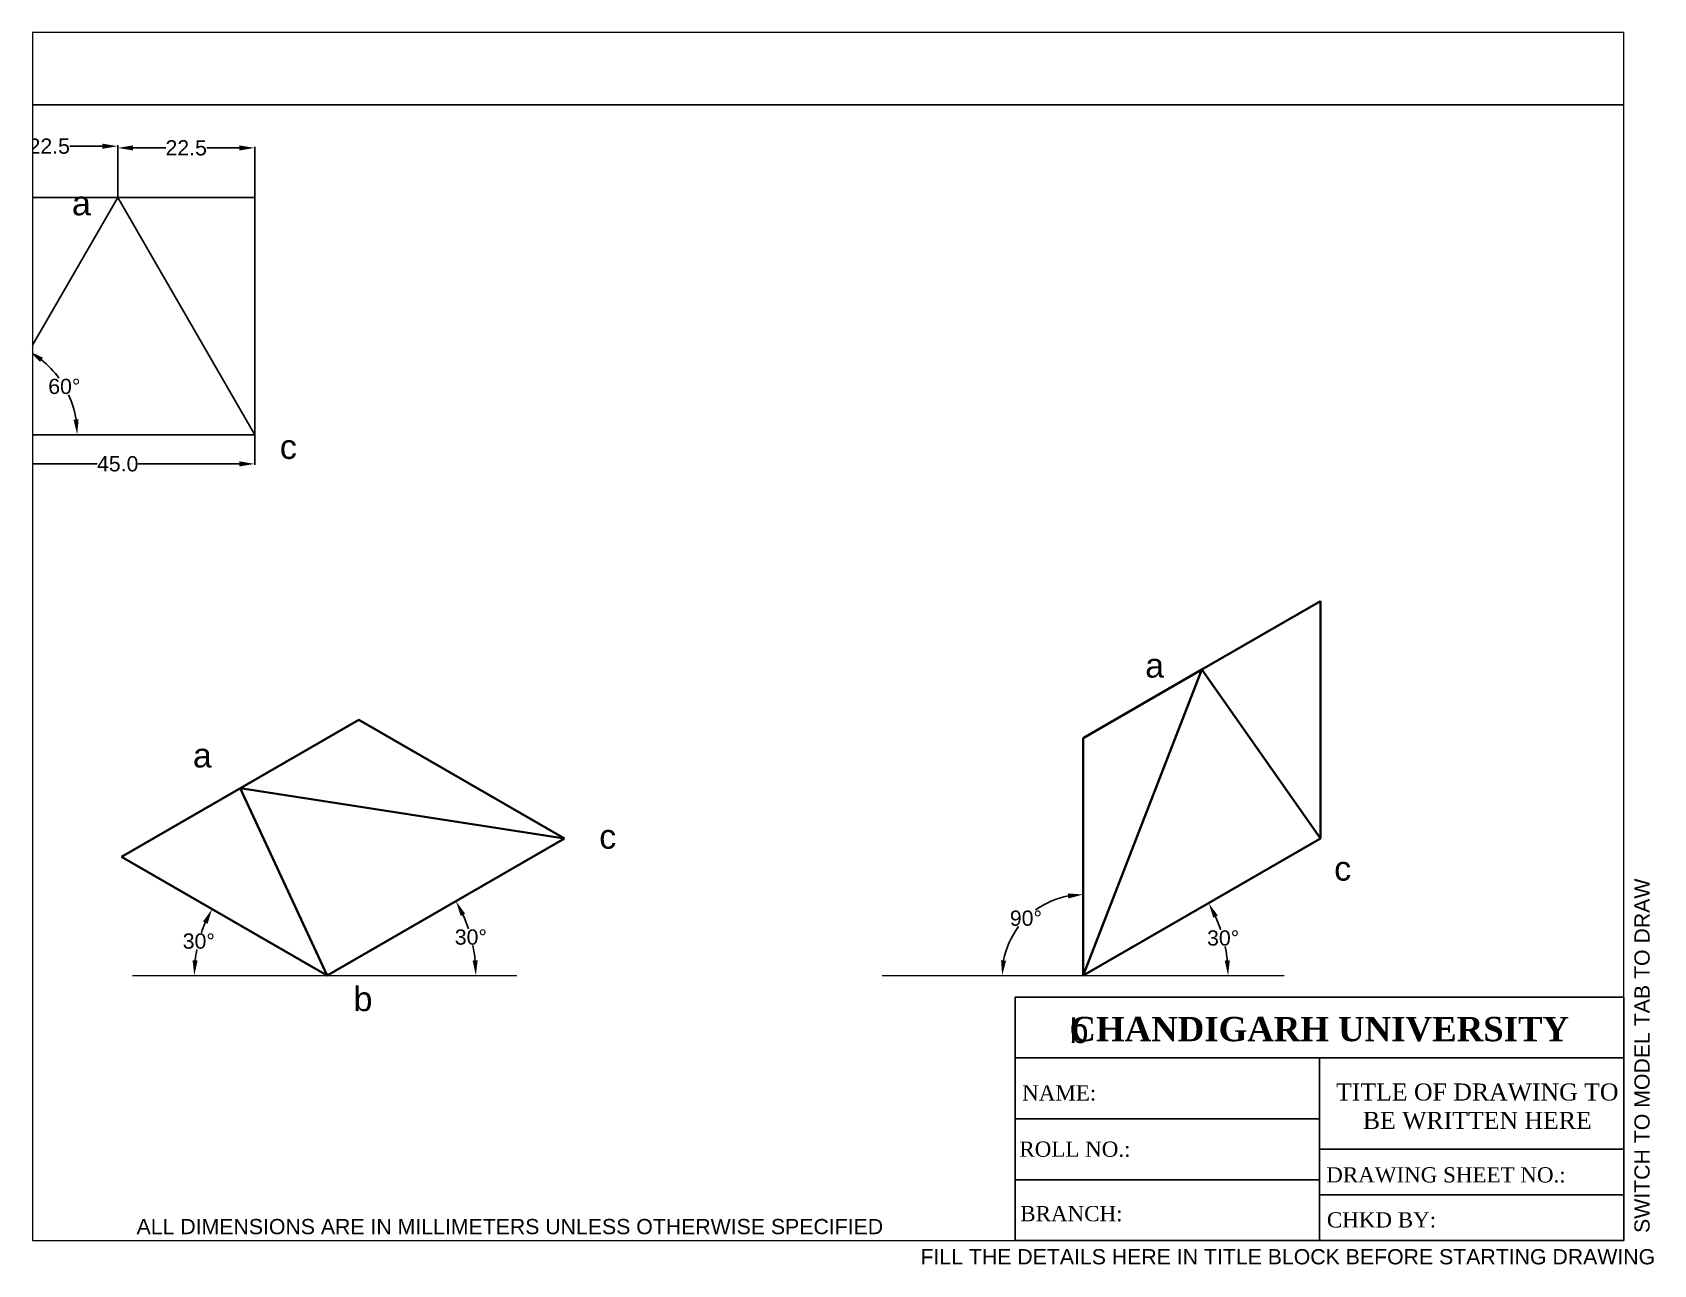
# Paper-space layout 'Layout1' of a CAD drawing. Header units: millimetres. Extents: x 0 to 266, y -4 to 198.
# The model-space entities are those that its viewports show. They can reach past a viewport. Long polylines and large blocks are cut down to what shows.
import ezdxf

# ---------------------------------------------------------------- set-up
doc = ezdxf.new("R2010")
doc.units = ezdxf.units.MM
doc.linetypes.add('ACAD_ISO08W100', pattern=[36, 24, -3, 6, -3])
doc.layers.add('Comments', color=10, linetype='Continuous', lineweight=13, plot=False)
doc.layers.add('thick continuous', color=7, linetype='Continuous', lineweight=30)
doc.styles.get("Standard").update_dxf_attribs({"font": 'arial.ttf'})
doc.dimstyles.get("Standard").update_dxf_attribs({"dimtxt": 2.5, "dimasz": 2.5, "dimexe": 0.18, "dimexo": 0.0625, "dimgap": 0.09, "dimtad": 0, "dimtih": 1, "dimtoh": 1, "dimdec": 1, "dimzin": 0, "dimdsep": 46, "dimtxsty": 'Standard', "dimcen": 0.09, "dimadec": 0, "dimazin": 0, "dimtfac": 1, "dimtdec": 1, "dimtofl": 0, "dimtmove": 0, "dimatfit": 3, "dimfxl": 1, "dimtolj": 1, "dimtzin": 0, "dimarcsym": 0})

# ---------------------------------------------------------------- blocks, each defined once
blk = doc.blocks.new('*D1')
at = {"layer": 'Defpoints', "color": 0, "lineweight": 0, "transparency": 16777216}
for p in [(35.01, 194.78), (27.4, 161.23), (12.51, 155.81), (12.51, 155.81), (57.51, 155.81)]:
    blk.add_point(p, dxfattribs=at)
at = {"layer": 'thick continuous', "color": 0, "lineweight": -2, "transparency": 16777216}
for start, end in [(35.8879, 50.9544), (9.0456, 24.4437)]:
    blk.add_arc((12.51, 155.81), 15.85, start, end, dxfattribs=at)
at = {"layer": 'thick continuous', "color": 0, "lineweight": 0, "transparency": 16777216}
for points in [[(22.26, 167.78), (22.73, 168.46), (20.43, 169.54)], [(28.58, 158.33), (27.75, 158.27), (28.36, 155.81)]]:
    blk.add_solid(points, dxfattribs=at)
at = {"layer": 'thick continuous', "color": 0, "lineweight": 0, "transparency": 16777216, "insert": (26.24, 163.73), "char_height": 2.5, "attachment_point": 5}
blk.add_mtext('\\A1;60°', dxfattribs=at)
blk = doc.blocks.new('*D4')
at = {"layer": 'Defpoints', "color": 0, "lineweight": 0, "transparency": 16777216}
for p in [(12.51, 155.81), (57.51, 155.81), (57.51, 151.02)]:
    blk.add_point(p, dxfattribs=at)
at = {"layer": 'thick continuous', "color": 0, "lineweight": -2, "transparency": 16777216}
for p, q in [((12.51, 155.75), (12.51, 150.84)), ((57.51, 155.75), (57.51, 150.84)), ((15.01, 151.02), (31.63, 151.02)), ((55.01, 151.02), (38.39, 151.02))]:
    blk.add_line(p, q, dxfattribs=at)
at = {"layer": 'thick continuous', "color": 0, "lineweight": 0, "transparency": 16777216}
for points in [[(15.01, 151.44), (15.01, 150.6), (12.51, 151.02)], [(55.01, 151.44), (55.01, 150.6), (57.51, 151.02)]]:
    blk.add_solid(points, dxfattribs=at)
at = {"layer": 'thick continuous', "color": 0, "lineweight": 0, "transparency": 16777216, "insert": (35.01, 151.02), "char_height": 2.5, "attachment_point": 5}
blk.add_mtext('\\A1;45.0', dxfattribs=at)
blk = doc.blocks.new('*D5')
at = {"layer": 'Defpoints', "color": 0, "lineweight": 0, "transparency": 16777216}
for p in [(12.51, 203.19), (12.51, 194.78), (35.01, 194.78)]:
    blk.add_point(p, dxfattribs=at)
at = {"layer": 'thick continuous', "color": 0, "lineweight": -2, "transparency": 16777216}
for p, q in [((12.51, 194.84), (12.51, 203.37)), ((15.01, 203.19), (20.39, 203.19)), ((32.51, 203.19), (27.13, 203.19)), ((35.01, 194.84), (35.01, 203.37))]:
    blk.add_line(p, q, dxfattribs=at)
at = {"layer": 'thick continuous', "color": 0, "lineweight": 0, "transparency": 16777216}
for points in [[(15.01, 203.6), (15.01, 202.77), (12.51, 203.19)], [(32.51, 203.6), (32.51, 202.77), (35.01, 203.19)]]:
    blk.add_solid(points, dxfattribs=at)
at = {"layer": 'thick continuous', "color": 0, "lineweight": 0, "transparency": 16777216, "insert": (23.76, 203.19), "char_height": 2.5, "attachment_point": 5}
blk.add_mtext('\\A1;22.5', dxfattribs=at)
blk = doc.blocks.new('*D6')
at = {"layer": 'Defpoints', "color": 0, "lineweight": 0, "transparency": 16777216}
for p in [(57.51, 202.91), (35.01, 194.78), (57.51, 194.78)]:
    blk.add_point(p, dxfattribs=at)
at = {"layer": 'thick continuous', "color": 0, "lineweight": -2, "transparency": 16777216}
for p, q in [((35.01, 194.84), (35.01, 203.09)), ((37.51, 202.91), (42.89, 202.91)), ((55.01, 202.91), (49.63, 202.91)), ((57.51, 194.84), (57.51, 203.09))]:
    blk.add_line(p, q, dxfattribs=at)
at = {"layer": 'thick continuous', "color": 0, "lineweight": 0, "transparency": 16777216}
for points in [[(37.51, 203.32), (37.51, 202.49), (35.01, 202.91)], [(55.01, 203.32), (55.01, 202.49), (57.51, 202.91)]]:
    blk.add_solid(points, dxfattribs=at)
at = {"layer": 'thick continuous', "color": 0, "lineweight": 0, "transparency": 16777216, "insert": (46.26, 202.91), "char_height": 2.5, "attachment_point": 5}
blk.add_mtext('\\A1;22.5', dxfattribs=at)
blk = doc.blocks.new('*D7')
at = {"layer": 'Defpoints', "color": 0, "lineweight": 0, "transparency": 16777216}
for p in [(108.41, 89.49), (93.48, 71.22), (37.42, 66.99), (69.44, 66.99), (100.56, 66.99)]:
    blk.add_point(p, dxfattribs=at)
at = {"layer": 'thick continuous', "color": 0, "lineweight": -2, "transparency": 16777216}
for start, end in [(18.3504, 24.1298), (5.8702, 11.7013)]:
    blk.add_arc((69.44, 66.99), 24.41, start, end, dxfattribs=at)
at = {"layer": 'thick continuous', "color": 0, "lineweight": 0, "transparency": 16777216}
for points in [[(91.35, 76.78), (92.09, 77.15), (90.58, 79.19)], [(94.14, 69.5), (93.31, 69.46), (93.85, 66.99)]]:
    blk.add_solid(points, dxfattribs=at)
at = {"layer": 'thick continuous', "color": 0, "lineweight": 0, "transparency": 16777216, "insert": (93.02, 73.3), "char_height": 2.5, "attachment_point": 5}
blk.add_mtext('\\A1;30°', dxfattribs=at)
blk = doc.blocks.new('*D8')
at = {"layer": 'Defpoints', "color": 0, "lineweight": 0, "transparency": 16777216}
for p in [(35.66, 86.49), (48.9, 74.46), (37.42, 66.99), (69.44, 66.99), (69.44, 66.99)]:
    blk.add_point(p, dxfattribs=at)
at = {"layer": 'thick continuous', "color": 0, "lineweight": -2, "transparency": 16777216}
for start, end in [(156.558, 161.2533), (168.682, 173.442)]:
    blk.add_arc((69.44, 66.99), 21.85, start, end, dxfattribs=at)
at = {"layer": 'thick continuous', "color": 0, "lineweight": 0, "transparency": 16777216}
for points in [[(49.02, 75.87), (49.76, 75.49), (50.51, 77.91)], [(48.14, 69.46), (47.31, 69.51), (47.58, 66.99)]]:
    blk.add_solid(points, dxfattribs=at)
at = {"layer": 'thick continuous', "color": 0, "lineweight": 0, "transparency": 16777216, "insert": (48.33, 72.64), "char_height": 2.5, "attachment_point": 5}
blk.add_mtext('\\A1;30°', dxfattribs=at)
blk = doc.blocks.new('*D9')
at = {"layer": 'Defpoints', "color": 0, "lineweight": 0, "transparency": 16777216}
for p in [(232.58, 89.49), (217.05, 71.12), (193.61, 66.99), (193.61, 66.99), (226.61, 66.99)]:
    blk.add_point(p, dxfattribs=at)
at = {"layer": 'thick continuous', "color": 0, "lineweight": -2, "transparency": 16777216}
for start, end in [(18.4373, 23.9788), (6.0212, 11.6171)]:
    blk.add_arc((193.61, 66.99), 23.8, start, end, dxfattribs=at)
at = {"layer": 'thick continuous', "color": 0, "lineweight": 0, "transparency": 16777216}
for points in [[(214.99, 76.47), (215.73, 76.85), (214.22, 78.89)], [(217.7, 69.5), (216.86, 69.46), (217.41, 66.99)]]:
    blk.add_solid(points, dxfattribs=at)
at = {"layer": 'thick continuous', "color": 0, "lineweight": 0, "transparency": 16777216, "insert": (216.6, 73.15), "char_height": 2.5, "attachment_point": 5}
blk.add_mtext('\\A1;30°', dxfattribs=at)
blk = doc.blocks.new('*D10')
at = {"layer": 'Defpoints', "color": 0, "lineweight": 0, "transparency": 16777216}
for p in [(193.61, 105.99), (186.96, 78.51), (160.61, 66.99), (193.61, 66.99), (193.61, 66.99)]:
    blk.add_point(p, dxfattribs=at)
at = {"layer": 'thick continuous', "color": 0, "lineweight": -2, "transparency": 16777216}
for start, end in [(100.7769, 125.9273), (142.8106, 169.2231)]:
    blk.add_arc((193.61, 66.99), 13.31, start, end, dxfattribs=at)
at = {"layer": 'thick continuous', "color": 0, "lineweight": 0, "transparency": 16777216}
for points in [[(191.08, 80.48), (191.16, 79.65), (193.61, 80.3)], [(180.95, 69.44), (180.12, 69.51), (180.3, 66.99)]]:
    blk.add_solid(points, dxfattribs=at)
at = {"layer": 'thick continuous', "color": 0, "lineweight": 0, "transparency": 16777216, "insert": (184.2, 76.4), "char_height": 2.5, "attachment_point": 5}
blk.add_mtext('\\A1;90°', dxfattribs=at)

msp = doc.modelspace()

# ---------------------------------------------------------------- linework, layer by layer
msp.add_lwpolyline([(0, 0), (297, 0), (297, 210), (0, 210)], close=True)
at = {"layer": 'thick continuous'}
for p, q in [((35.01, 194.78), (12.51, 155.81)), ((57.51, 194.78), (12.51, 194.78)), ((57.51, 155.81), (35.01, 194.78)), ((57.51, 155.81), (57.51, 194.78)), ((12.51, 155.81), (57.51, 155.81)), ((12.51, 155.81), (57.51, 155.81)), ((69.44, 66.99), (108.41, 89.49))]:
    msp.add_line(p, q, dxfattribs=at)
at = {"layer": 'thick continuous', "lineweight": 40}
for p, q in [((213.1, 117.24), (232.58, 128.49)), ((232.58, 128.49), (232.58, 89.49)), ((193.61, 105.99), (213.1, 117.24)), ((193.61, 66.99), (213.1, 117.24)), ((213.1, 117.24), (232.58, 89.49)), ((35.66, 86.49), (74.63, 108.99)), ((74.63, 108.99), (108.41, 89.49)), ((193.61, 66.99), (193.61, 105.99)), ((55.15, 97.74), (69.44, 66.99)), ((108.41, 89.49), (55.15, 97.74)), ((69.44, 66.99), (108.41, 89.49)), ((232.58, 89.49), (193.61, 66.99)), ((69.44, 66.99), (35.66, 86.49))]:
    msp.add_line(p, q, dxfattribs=at)
at = {"layer": 'thick continuous', "lineweight": 0}
for p, q in [((35.66, 86.49), (55.15, 97.74)), ((37.42, 66.99), (100.56, 66.99)), ((37.42, 66.99), (69.44, 66.99)), ((160.61, 66.99), (193.61, 66.99)), ((193.61, 66.99), (226.61, 66.99))]:
    msp.add_line(p, q, dxfattribs=at)

# ---------------------------------------------------------------- texts
at = {"layer": 'thick continuous', "lineweight": 0, "char_height": 4, "attachment_point": 1}
for s, width, insert in [('                                  a\\P\\P\\P\\P\\P\\P                     b                                 c', 137.667, (-25.29, 195.84)), ('\\P                 a\\P\\P                                                            c\\P\\P\\P                                 \\P                                  b\\P                 ', 119.6123, (20.97, 111.83))]:
    msp.add_mtext_dynamic_manual_height_columns(s, width=width, gutter_width=12.5, heights=[0], dxfattribs=dict(at, insert=insert))
at = {"layer": 'thick continuous', "lineweight": 0, "insert": (175.85, 133.26), "char_height": 4, "width": 84.0671, "attachment_point": 1}
msp.add_mtext('\\P\\P                  a\\P\\P\\P\\P \\P                                      c\\P\\P\\P\\P          b', dxfattribs=at)

# ---------------------------------------------------------------- dimensions: what is measured, and where the dimension line sits
at = {"layer": 'thick continuous', "lineweight": 0}
for base, p2, picture, middle in [((12.51, 203.19), (12.51, 194.78), '*D5', (23.76, 203.19)), ((57.51, 202.91), (57.51, 194.78), '*D6', (46.26, 202.91))]:
    dim = msp.add_linear_dim(base=base, p1=(35.01, 194.78), p2=p2, dimstyle='Standard', dxfattribs=at)
    dim.commit()
    dim.dimension.update_dxf_attribs({"geometry": picture, "text_midpoint": middle})
for base, line1, line2, picture, middle in [((27.4, 161.23), ((12.51, 155.81), (57.51, 155.81)), ((35.01, 194.78), (12.51, 155.81)), '*D1', (26.24, 163.73)), ((186.96, 78.51), ((160.61, 66.99), (193.61, 66.99)), ((193.61, 66.99), (193.61, 105.99)), '*D10', (184.2, 76.4)), ((93.48, 71.22), ((37.42, 66.99), (100.56, 66.99)), ((69.44, 66.99), (108.41, 89.49)), '*D7', (93.02, 73.3)), ((217.05, 71.12), ((193.61, 66.99), (226.61, 66.99)), ((232.58, 89.49), (193.61, 66.99)), '*D9', (216.6, 73.15)), ((48.9, 74.46), ((37.42, 66.99), (69.44, 66.99)), ((69.44, 66.99), (35.66, 86.49)), '*D8', (48.33, 72.64))]:
    dim = msp.add_angular_dim_2l(base=base, line1=line1, line2=line2, dimstyle='Standard', dxfattribs=at)
    dim.commit()
    dim.dimension.update_dxf_attribs({"geometry": picture, "text_midpoint": middle})
dim = msp.add_linear_dim(base=(57.51, 151.02), p1=(12.51, 155.81), p2=(57.51, 155.81), dimstyle='Standard', dxfattribs=at)
dim.commit()
dim.dimension.update_dxf_attribs({"geometry": '*D4', "text_midpoint": (35.01, 151.02), "dimtype": 160})

psp = doc.layouts.get("Layout1")

# ---------------------------------------------------------------- linework, layer by layer
for p, q in [((161.41, 40), (261.41, 40)), ((161.41, 40), (161.41, 0)), ((261.41, 40), (261.41, 0)), ((161.41, 30), (261.41, 30)), ((161.41, 30), (194.27, 30)), ((211.41, 30), (211.41, 0)), ((161.41, 20), (211.41, 20)), ((211.41, 15), (261.41, 15)), ((161.41, 10), (211.41, 10)), ((211.41, 7.5), (261.41, 7.5)), ((161.41, 0), (261.41, 0))]:
    psp.add_line(p, q)

# ---------------------------------------------------------------- texts
at = {"attachment_point": 1}
for s, width, insert, char_height in [('\\pxqc;{\\fTimes New Roman|b1|i0|c0|p18;CHANDIGARH UNIVERSITY}', 80.8177, (170.98, 36.75), 4), ('\\pxqc;{\\fTimes New Roman|b0|i0|c0|p18;TITLE OF DRAWING TO BE WRITTEN HERE}', 46.4985, (214.1, 25.81), 2.8)]:
    psp.add_mtext_dynamic_manual_height_columns(s, width=width, gutter_width=40, heights=[0], dxfattribs=dict(at, insert=insert, char_height=char_height))
at = {"linetype": 'ACAD_ISO08W100', "lineweight": 100, "char_height": 2.5, "attachment_point": 1}
for s, width, insert in [('{\\fTimes New Roman|b0|i0|c0|p18;NAME:}', 45.3199, (162.59, 25.51)), ('{\\fTimes New Roman|b0|i0|c0|p18;ROLL NO.:}', 45.3199, (162.13, 16.28)), ('{\\fTimes New Roman|b0|i0|c0|p18;DRAWING SHEET NO.:}', 45.3199, (212.54, 12.06)), ('{\\fTimes New Roman|b0|i0|c0|p18;BRANCH:}', 45.3199, (162.28, 5.69)), ('{\\fTimes New Roman|b0|i0|c0|p18;CHKD BY: }', 47.9779, (212.64, 4.66))]:
    psp.add_mtext_dynamic_manual_height_columns(s, width=width, gutter_width=25, heights=[0], dxfattribs=dict(at, insert=insert))
at = {"layer": 'Comments'}
psp.add_text('SWITCH TO MODEL TAB TO DRAW', height=2.5, rotation=90, dxfattribs=at).set_placement((265.66, 1.26))
psp.add_text('FILL THE DETAILS HERE IN TITLE BLOCK BEFORE STARTING DRAWING', height=2.5, dxfattribs=at).set_placement((145.88, -3.89))
at = {"layer": 'thick continuous'}
psp.add_text('ALL DIMENSIONS ARE IN MILLIMETERS UNLESS OTHERWISE SPECIFIED', height=2.5, dxfattribs=at).set_placement((17.11, 1.06))

# ---------------------------------------------------------------- viewports
psp.add_viewport(center=(130.71, 99.21), size=(261.41, 198.4125), view_center_point=(151.71, 122.67), view_height=198.4125, dxfattribs=at)

doc.saveas('drawing.dxf')
